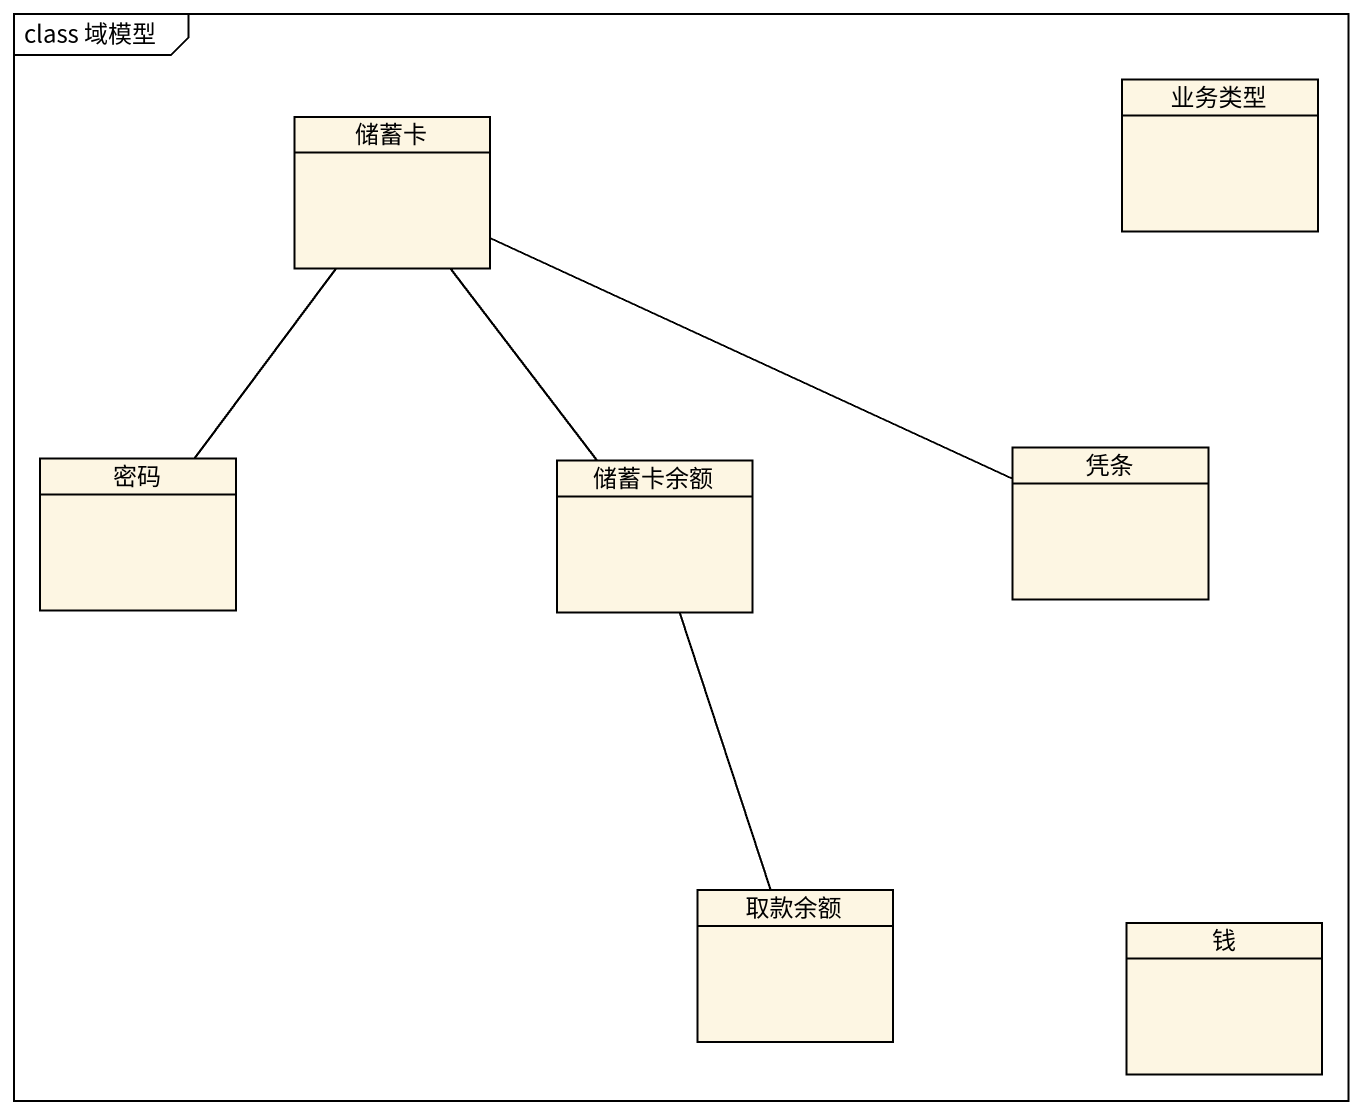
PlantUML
@startuml
mainframe class 域模型
hide circle
hide empty members
class 储蓄卡
class 业务类型
class 凭条
class 密码
class 储蓄卡余额
class 取款余额
class 钱
储蓄卡 -right- 凭条
储蓄卡 -- 密码
储蓄卡 -- 储蓄卡余额
储蓄卡余额 -- 取款余额
@enduml
